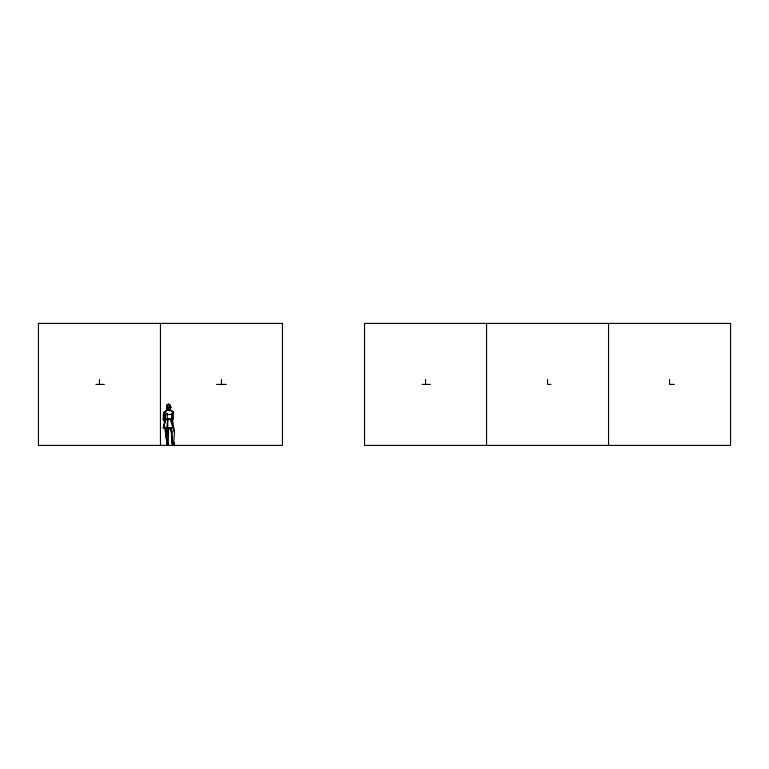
<?xml version="1.0" encoding="UTF-8"?>
<svg xmlns="http://www.w3.org/2000/svg" width="769" height="769" viewBox="0 0 769 769"><rect width="100%" height="100%" fill="white"/><g stroke="black" fill="none" stroke-linecap="round" stroke-linejoin="round"><path stroke-width="1.15" d="M172.131 420.73L173.092 418.672L173.534 411.857L171.977 413.453L172.823 418.653L165.844 419.047L163.057 428.16L167.181 427.602L168.632 428.189L168.142 445.424L167.075 444.578L167.181 427.602L172.938 427.747L174.515 432.428L173.688 441.656L174.409 445.597L173.688 441.656L172.035 441.935L172.227 431.111L170.17 427.622L169.795 428.314L171.391 432.389L171.612 443.28L173.977 445.501L172.756 443.079M167.729 427.506L169.343 427.583L165.412 428.17L167.075 444.578L164.182 423.584L164.412 428.131L167.729 427.506L167.863 418.692L172.823 418.653M169.391 410.838L170.449 405.58L170.103 404.725L168.353 404.061L166.575 405.215L166.738 410.809M171.91 436.811L171.612 443.28L174.409 445.597L172.035 441.935M165.085 423.056L163.268 419.451L163.326 414.606L164.114 412.367L167.161 409.848L168.661 410.559L167.921 405.176L168.353 404.061L168.161 405.301L166.575 405.215M168.267 443.28L168.142 445.424L167.402 441.925M167.354 418.605L167.113 413.616L164.114 412.367L163.566 419.038L164.826 421.239L165.816 420.605L165.2 417.106M166.681 427.872L167.863 418.692L165.844 419.047L164.826 421.239L165.412 414.529L167.113 413.616M164.201 413.607L163.268 419.451L165.018 422.575M168.094 431.457L168.632 428.189L165.95 427.824M171.872 419.297L172.343 416.971L172.381 421.652M168.719 409.223L170.449 405.58L167.921 405.176L166.488 407.147L168.719 409.223L170.333 408.55M171.804 418.547L171.977 413.453M172.045 420.749L173.092 418.672M172.592 413.693L173.534 411.857L169.689 409.733L168.661 410.559M170.968 407.522L170.045 407.618L169.689 409.733L170.449 405.58L170.968 407.522L169.689 409.733L172.929 412.174M164.383 412.444L167.161 409.848M166.988 414.799L171.602 414.231M168.805 428.323L170.814 428.102M96 384.404L104.334 384.404M216.57 384.404L226.336 384.404M422.094 384.404L430.419 384.404M550.998 384.404L547.547 384.404L547.547 379.521M674.432 384.404L669.549 384.404L669.549 379.521M171.391 432.389L172.391 432.438M170.17 427.622L172.938 427.747L169.978 418.605M165.816 420.605L164.729 415.443M165.412 428.17L167.104 434.562M174.515 432.428L172.227 418.605L172.525 423.238M172.15 439.003L172.343 442.271M608.548 323.403L608.548 445.405M486.546 323.403L486.546 445.405M425.545 379.521L425.545 384.404M221.453 379.521L221.453 384.404M160.452 323.403L160.452 445.405M99.451 379.521L99.451 384.404M282.454 323.403L38.45 323.403L38.45 445.405L282.454 445.405L282.454 323.403M730.55 323.403L364.544 323.403L364.544 445.405L730.55 445.405L730.55 323.403"/></g></svg>
